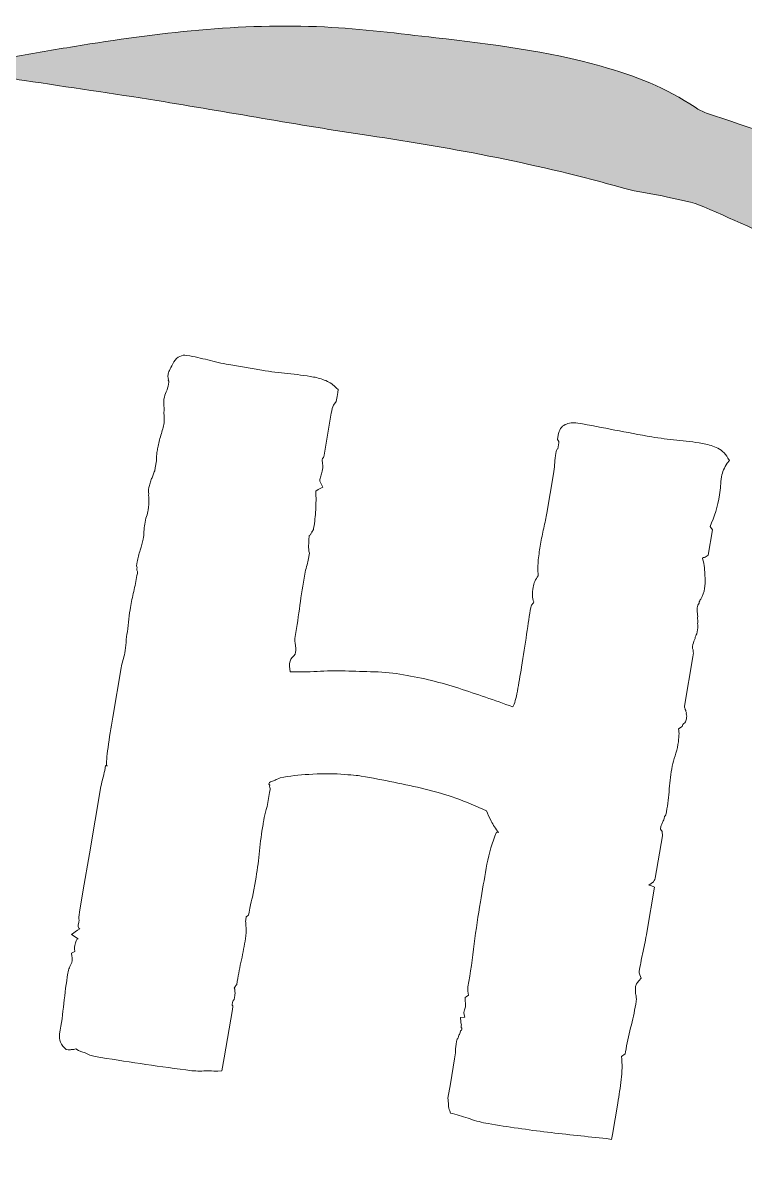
# Model space of a CAD drawing. Header units: inches. Extents: x 177 to 903, y -1039 to -42.
# Drawn here: x 634.6 to 732.1, y -209.1 to -55 of the extents above; entities that cross this region are included whole.
import ezdxf

# ---------------------------------------------------------------- set-up
doc = ezdxf.new("R2010")
doc.units = ezdxf.units.IN
doc.header["$MEASUREMENT"] = 0
doc.layers.add('Layer 1', color=7, linetype='Continuous')

# ---------------------------------------------------------------- blocks, each defined once
blk = doc.blocks.new('block 5')
at = {"layer": 'Layer 1', "true_color": 0x0153a5}
h = blk.add_hatch(color=154, dxfattribs=at)
h.dxf.hatch_style = 2
edge = h.paths.add_edge_path()
edge.add_spline(control_points=[(798.55, -265.5), (798.84, -265.19), (799, -265.09), (799.05, -264.95), (803.17, -253.73), (807.42, -242.56), (811.33, -231.26), (814.69, -221.56), (816.4, -211.43), (818.26, -201.35), (820.17, -191.04), (821.82, -180.63), (825.66, -170.82), (828.54, -163.48), (831.89, -156.33), (835.06, -149.11), (836.99, -144.71), (839.03, -140.37), (840.92, -135.96), (842.96, -131.24), (845.27, -126.69), (848.78, -122.39), (847.78, -122.01), (847, -121.67), (846.19, -121.42), (827.29, -115.41), (808.4, -109.34), (789.47, -103.42), (777.36, -99.63), (765.03, -96.53), (753.3, -91.65), (744.29, -87.9), (735.46, -83.73), (726.52, -79.83), (724.99, -79.17), (723.28, -78.89), (721.63, -78.53), (719.65, -78.08), (717.6, -77.88), (715.66, -77.32), (704.38, -74.08), (692.88, -71.94), (681.29, -70.21), (671.72, -68.78), (662.2, -67.03), (652.65, -65.49), (646.71, -64.52), (640.75, -63.68), (634.8, -62.78), (634.32, -62.71), (633.83, -62.64), (633.35, -62.55), (632.48, -62.39), (631.79, -61.98), (631.73, -61.01), (631.65, -59.89), (632.55, -59.71), (633.35, -59.57), (636.07, -59.08), (638.8, -58.63), (641.53, -58.18), (652.71, -56.34), (663.94, -54.99), (675.29, -55.55), (680.32, -55.8), (685.33, -56.44), (690.34, -57.01), (697.85, -57.88), (705.37, -58.79), (712.68, -60.85), (717.16, -62.12), (721.48, -63.77), (725.36, -66.4), (725.83, -66.72), (726.34, -67), (726.87, -67.17), (738.67, -71.12), (750.41, -75.24), (762.28, -78.93), (776.02, -83.2), (789.9, -87.05), (803.68, -91.16), (824.33, -97.33), (844.84, -103.94), (865.14, -111.2), (866.06, -111.52), (866.99, -111.82), (867.88, -112.23), (870.56, -113.48), (872.24, -115.6), (872.91, -118.45), (873.77, -122.08), (872.52, -124.86), (869.13, -126.57), (864.1, -129.11), (860.09, -132.78), (857.49, -137.7), (850.41, -151.06), (843.01, -164.28), (838.11, -178.68), (837.72, -179.83), (837.36, -181), (836.95, -182.25), (837.34, -182.46), (837.67, -182.72), (838.04, -182.81), (845.79, -184.69), (852.93, -188.03), (859.64, -192.23), (865.84, -196.12), (871.89, -200.25), (877.95, -204.37), (884.61, -208.9), (891.18, -213.56), (898.38, -217.23), (901.17, -218.65), (902.92, -220.68), (902.74, -223.93), (902.54, -227.29), (900.88, -229.75), (897.85, -231.26), (897.64, -231.37), (897.4, -231.44), (897.17, -231.53), (891.1, -233.64), (886.06, -237.31), (881.88, -242.1), (878.62, -245.83), (875.55, -249.75), (872.58, -253.72), (866.37, -262.01), (859.81, -269.98), (851.95, -276.78), (851.04, -277.58), (850.75, -278.39), (850.9, -279.54), (851.54, -284.3), (852.16, -289.06), (852.69, -293.83), (853.15, -297.95), (853.52, -302.08), (853.83, -306.22), (854.24, -311.57), (853.38, -316.75), (851.62, -321.81), (850.35, -325.5), (849.08, -329.19), (847.9, -332.91), (846.65, -336.82), (846.08, -340.83), (846.55, -344.95), (846.93, -348.27), (846, -350.9), (842.73, -352.34), (842.51, -352.43), (842.22, -352.52), (842.11, -352.7), (840.4, -355.29), (837.7, -355.2), (835.11, -355.23), (825.61, -355.32), (816.57, -353.07), (807.77, -349.72), (796.36, -345.37), (785.82, -339.48), (776.23, -331.9), (775.28, -331.15), (774.23, -330.5), (773.19, -329.88), (764.71, -324.87), (756.11, -320.07), (747.79, -314.82), (741.26, -310.7), (734.99, -306.16), (728.78, -301.56), (726.62, -299.95), (724.89, -297.69), (723.17, -295.57), (721.93, -294.04), (721.67, -292.09), (722.32, -290.22), (723.15, -287.86), (723.98, -285.44), (725.21, -283.27), (726.74, -280.6), (728.64, -278.13), (730.44, -275.63), (734.21, -270.42), (738.02, -265.25), (741.81, -260.05), (742.13, -259.6), (742.39, -259.11), (742.78, -258.48), (742.22, -258.24), (741.81, -258.01), (741.38, -257.87), (730.81, -254.54), (720.54, -250.44), (710.52, -245.75), (703.75, -242.57), (696.65, -240.65), (689.39, -239.18), (675.86, -236.44), (662.14, -235.65), (648.39, -235.19), (642.54, -234.99), (636.64, -235.09), (630.89, -233.81), (627.73, -233.11), (624.64, -232.06), (621.55, -231.09), (619.22, -230.36), (616.96, -229.44), (614.63, -228.72), (609.91, -227.28), (605.31, -227.64), (600.86, -229.8), (600.42, -230.01), (599.98, -230.22), (599.53, -230.4), (597.07, -231.39), (594.65, -231.28), (592.61, -229.59), (588.8, -226.44), (584.33, -225.42), (579.61, -225.57), (575.32, -225.7), (571.03, -226.28), (566.75, -226.71), (565.38, -226.85), (564.03, -227.22), (562.65, -227.35), (560.97, -227.5), (559.72, -226.62), (559.29, -225.14), (558.86, -223.62), (559.42, -222.26), (561.08, -221.6), (568.9, -218.53), (576.79, -215.63), (585.36, -215.82), (588.35, -215.89), (591.35, -216.28), (594.32, -216.74), (595.49, -216.91), (596.6, -217.04), (597.63, -216.52), (605.15, -212.71), (612.92, -213.44), (620.43, -215.95), (630.53, -219.32), (640.86, -220.75), (651.38, -220.91), (674.92, -221.27), (697.74, -225.75), (720.27, -232.23), (731.28, -235.39), (742.43, -238.1), (753.49, -241.12), (762.21, -243.5), (770.75, -246.4), (778.92, -250.31), (780.5, -251.06), (781.62, -252.04), (781.98, -253.82), (782.09, -254.33), (782.36, -254.95), (782.76, -255.24), (787.81, -258.94), (792.82, -262.7), (798.55, -265.5)], knot_values=[0, 0, 0, 0, 1, 1, 1, 2, 2, 2, 3, 3, 3, 4, 4, 4, 5, 5, 5, 6, 6, 6, 7, 7, 7, 8, 8, 8, 9, 9, 9, 10, 10, 10, 11, 11, 11, 12, 12, 12, 13, 13, 13, 14, 14, 14, 15, 15, 15, 16, 16, 16, 17, 17, 17, 18, 18, 18, 19, 19, 19, 20, 20, 20, 21, 21, 21, 22, 22, 22, 23, 23, 23, 24, 24, 24, 25, 25, 25, 26, 26, 26, 27, 27, 27, 28, 28, 28, 29, 29, 29, 30, 30, 30, 31, 31, 31, 32, 32, 32, 33, 33, 33, 34, 34, 34, 35, 35, 35, 36, 36, 36, 37, 37, 37, 38, 38, 38, 39, 39, 39, 40, 40, 40, 41, 41, 41, 42, 42, 42, 43, 43, 43, 44, 44, 44, 45, 45, 45, 46, 46, 46, 47, 47, 47, 48, 48, 48, 49, 49, 49, 50, 50, 50, 51, 51, 51, 52, 52, 52, 53, 53, 53, 54, 54, 54, 55, 55, 55, 56, 56, 56, 57, 57, 57, 58, 58, 58, 59, 59, 59, 60, 60, 60, 61, 61, 61, 62, 62, 62, 63, 63, 63, 64, 64, 64, 65, 65, 65, 66, 66, 66, 67, 67, 67, 68, 68, 68, 69, 69, 69, 70, 70, 70, 71, 71, 71, 72, 72, 72, 73, 73, 73, 74, 74, 74, 75, 75, 75, 76, 76, 76, 77, 77, 77, 78, 78, 78, 79, 79, 79, 80, 80, 80, 81, 81, 81, 82, 82, 82, 83, 83, 83, 84, 84, 84, 85, 85, 85, 86, 86, 86, 87, 87, 87, 88, 88, 88, 89, 89, 89, 90, 90, 90, 90], degree=3, periodic=1)
edge = h.paths.add_edge_path()
edge.add_spline(control_points=[(830.13, -341.57), (830.53, -338.54), (830.66, -335.76), (831.3, -333.1), (832.6, -327.73), (834.17, -322.43), (835.63, -317.1), (837.03, -311.98), (838.14, -306.81), (837.75, -301.46), (837.52, -298.39), (836.94, -295.34), (836.61, -292.27), (836.17, -288.15), (835.52, -284.03), (835.49, -279.9), (835.45, -274.69), (837.34, -270.1), (841.91, -267.17), (847.04, -263.89), (850.97, -259.52), (854.26, -254.52), (856.98, -250.37), (859.53, -246.11), (862.21, -241.93), (866.49, -235.22), (871.73, -229.36), (878.07, -224.52), (878.43, -224.24), (878.75, -223.91), (879.2, -223.5), (878.52, -223), (878.01, -222.61), (877.49, -222.24), (873.13, -219.12), (868.67, -216.11), (864.4, -212.85), (855.29, -205.89), (846.27, -198.8), (837.2, -191.77), (836.54, -191.25), (835.84, -190.76), (834.91, -190.08), (834.1, -193.86), (833.28, -197.21), (833.19, -200.86), (835.22, -200.84), (836.46, -201.99), (837.72, -203.18), (840.86, -206.13), (844.13, -208.96), (847.22, -211.96), (850.32, -214.95), (853.27, -218.09), (856.27, -221.18), (856.72, -221.65), (857.14, -222.17), (857.47, -222.72), (858.2, -223.93), (857.98, -225.26), (856.97, -225.99), (855.88, -226.78), (855, -226.35), (854.17, -225.51), (850.94, -222.22), (847.01, -219.92), (843.05, -217.65), (839.74, -215.74), (836.5, -213.71), (833.23, -211.74), (832.78, -211.47), (832.31, -211.23), (831.69, -210.9), (831.44, -212.48), (831.22, -213.82), (831, -215.17), (831.39, -215.4), (831.65, -215.59), (831.93, -215.73), (839.01, -219.49), (844.99, -224.54), (849.78, -230.98), (850.12, -231.44), (850.5, -231.88), (850.74, -232.39), (851.5, -233.95), (850.56, -235.56), (848.83, -235.8), (847.73, -235.95), (847.06, -235.3), (846.27, -234.68), (843.14, -232.22), (840.05, -229.69), (836.76, -227.47), (834.57, -226.01), (832.05, -225.03), (829.39, -223.69), (829.03, -225.21), (828.77, -226.35), (828.58, -227.16), (832.2, -230.2), (835.66, -232.9), (838.86, -235.88), (840.81, -237.7), (842.37, -239.93), (844.04, -242.02), (844.69, -242.84), (844.82, -243.83), (844.14, -244.74), (843.39, -245.75), (842.34, -246.21), (841.14, -245.86), (840.22, -245.6), (839.32, -245.13), (838.51, -244.61), (835.15, -242.47), (831.83, -240.27), (828.48, -238.1), (827.77, -237.64), (827.01, -237.26), (826.13, -236.75), (825.47, -238.85), (824.89, -240.69), (824.34, -242.46), (824.68, -242.77), (824.86, -242.93), (825.04, -243.09), (827.76, -245.53), (830.51, -247.94), (833.2, -250.41), (834.24, -251.36), (834.64, -252.55), (833.99, -253.94), (833.14, -255.78), (831.43, -256.37), (829.52, -255.3), (826.85, -253.79), (824.24, -252.17), (821.44, -250.51), (820.6, -252.72), (819.8, -254.82), (818.91, -257.15), (821.93, -257.27), (823.44, -259.39), (825.08, -261.27), (826.39, -262.75), (826.37, -264.19), (825.17, -265.37), (824.01, -266.51), (822.51, -266.49), (821.06, -265.19), (819.81, -264.09), (818.64, -262.89), (817.23, -261.54), (816.61, -263.31), (816.06, -264.88), (815.52, -266.42), (817.15, -267.78), (818.62, -268.94), (820.01, -270.18), (821.48, -271.5), (821.67, -273.03), (820.65, -274.52), (819.59, -276.07), (817.94, -276.46), (816.18, -275.53), (815.18, -275.01), (814.21, -274.41), (813.15, -273.8), (812.92, -274.31), (812.7, -274.66), (812.59, -275.03), (811.8, -277.94), (811.15, -280.87), (808.41, -282.78), (807.47, -283.44), (807.72, -284.58), (808.68, -285.47), (809.22, -285.97), (809.79, -286.43), (810.35, -286.9), (815.27, -291.05), (819.99, -295.41), (823.99, -300.49), (824.44, -301.06), (824.92, -301.63), (825.26, -302.27), (825.83, -303.34), (825.57, -304.35), (824.69, -305.14), (823.87, -305.88), (822.91, -305.85), (821.98, -305.31), (821.64, -305.11), (821.34, -304.82), (821.03, -304.55), (815.24, -299.5), (808.82, -295.37), (802.18, -291.55), (801.72, -291.28), (801.06, -290.97), (800.64, -291.11), (798.21, -291.93), (795.83, -292.87), (793.14, -293.88), (793.99, -294.65), (794.61, -295.28), (795.28, -295.83), (799.69, -299.43), (804.11, -303.02), (808.53, -306.61), (809.04, -307.02), (809.62, -307.37), (810.01, -307.87), (810.26, -308.18), (810.42, -308.93), (810.24, -309.12), (809.92, -309.46), (809.32, -309.6), (808.81, -309.67), (808.54, -309.71), (808.22, -309.44), (807.93, -309.29), (799.58, -304.91), (790.66, -301.65), (782.82, -296.3), (781.7, -295.54), (780.66, -295.7), (779.51, -296.46), (779.85, -296.75), (780.01, -296.93), (780.21, -297.06), (793.09, -305.39), (804.94, -315.06), (816.59, -324.98), (817.14, -325.45), (817.78, -325.89), (818.17, -326.48), (818.42, -326.86), (818.5, -327.64), (818.27, -327.97), (818.03, -328.32), (817.27, -328.57), (816.84, -328.46), (816.16, -328.3), (815.54, -327.82), (814.92, -327.44), (808.04, -323.25), (801.2, -318.99), (794.28, -314.88), (787.29, -310.72), (780.13, -306.88), (772.48, -304.01), (770.21, -303.16), (768.04, -301.98), (765.91, -300.81), (764.3, -299.93), (762.92, -298.33), (761.23, -297.94), (759.42, -297.51), (757.37, -298.1), (755.43, -298.27), (754.35, -298.37), (753.28, -298.53), (751.65, -298.73), (752.98, -299.61), (753.75, -300.18), (754.58, -300.67), (764.42, -306.41), (774.26, -312.12), (784.1, -317.87), (786.34, -319.18), (788.66, -320.37), (790.18, -322.64), (790.57, -323.21), (791.29, -323.6), (791.93, -323.94), (796.67, -326.45), (801.33, -329.14), (806.19, -331.36), (812.4, -334.2), (818.79, -336.63), (825.09, -339.27), (826.73, -339.95), (828.33, -340.74), (830.13, -341.57)], knot_values=[0, 0, 0, 0, 1, 1, 1, 2, 2, 2, 3, 3, 3, 4, 4, 4, 5, 5, 5, 6, 6, 6, 7, 7, 7, 8, 8, 8, 9, 9, 9, 10, 10, 10, 11, 11, 11, 12, 12, 12, 13, 13, 13, 14, 14, 14, 15, 15, 15, 16, 16, 16, 17, 17, 17, 18, 18, 18, 19, 19, 19, 20, 20, 20, 21, 21, 21, 22, 22, 22, 23, 23, 23, 24, 24, 24, 25, 25, 25, 26, 26, 26, 27, 27, 27, 28, 28, 28, 29, 29, 29, 30, 30, 30, 31, 31, 31, 32, 32, 32, 33, 33, 33, 34, 34, 34, 35, 35, 35, 36, 36, 36, 37, 37, 37, 38, 38, 38, 39, 39, 39, 40, 40, 40, 41, 41, 41, 42, 42, 42, 43, 43, 43, 44, 44, 44, 45, 45, 45, 46, 46, 46, 47, 47, 47, 48, 48, 48, 49, 49, 49, 50, 50, 50, 51, 51, 51, 52, 52, 52, 53, 53, 53, 54, 54, 54, 55, 55, 55, 56, 56, 56, 57, 57, 57, 58, 58, 58, 59, 59, 59, 60, 60, 60, 61, 61, 61, 62, 62, 62, 63, 63, 63, 64, 64, 64, 65, 65, 65, 66, 66, 66, 67, 67, 67, 68, 68, 68, 69, 69, 69, 70, 70, 70, 71, 71, 71, 72, 72, 72, 73, 73, 73, 74, 74, 74, 75, 75, 75, 76, 76, 76, 77, 77, 77, 78, 78, 78, 79, 79, 79, 80, 80, 80, 81, 81, 81, 82, 82, 82, 83, 83, 83, 84, 84, 84, 85, 85, 85, 86, 86, 86, 87, 87, 87, 88, 88, 88, 89, 89, 89, 90, 90, 90, 91, 91, 91, 92, 92, 92, 93, 93, 93, 94, 94, 94, 95, 95, 95, 95], degree=3, periodic=1)
edge = h.paths.add_edge_path()
edge.add_spline(control_points=[(764.14, -263.45), (761.79, -270.38), (757.58, -276.13), (753.43, -282.04), (756.94, -282.54), (757.08, -282.5), (758.95, -280.33), (760.01, -279.1), (761.1, -277.9), (762.07, -276.6), (764.73, -273.05), (767.33, -269.45), (769.93, -265.91), (767.54, -263.69), (767.11, -263.51), (764.14, -263.45)], knot_values=[0, 0, 0, 0, 1, 1, 1, 2, 2, 2, 3, 3, 3, 4, 4, 4, 5, 5, 5, 5], degree=3, periodic=1)
edge = h.paths.add_edge_path()
edge.add_spline(control_points=[(752.74, -261), (751.04, -269.8), (745.24, -276.17), (740.77, -283.38), (742.13, -283.7), (742.92, -283.33), (743.68, -282.37), (745.08, -280.59), (746.52, -278.81), (748.14, -277.24), (752.06, -273.46), (754.82, -268.91), (757.13, -264.05), (757.39, -263.5), (757.53, -262.89), (757.77, -262.17), (756.11, -261.78), (754.62, -261.44), (752.74, -261)], knot_values=[0, 0, 0, 0, 1, 1, 1, 2, 2, 2, 3, 3, 3, 4, 4, 4, 5, 5, 5, 6, 6, 6, 6], degree=3, periodic=1)
edge = h.paths.add_edge_path()
edge.add_spline(control_points=[(774.44, -268.53), (772.22, -273.18), (770.15, -277.53), (767.92, -282.21), (769.17, -282.04), (770.42, -282.24), (771.15, -281.71), (774.57, -279.23), (777.59, -276.31), (779.85, -272.36), (778.06, -271.09), (776.3, -269.84), (774.44, -268.53)], knot_values=[0, 0, 0, 0, 1, 1, 1, 2, 2, 2, 3, 3, 3, 4, 4, 4, 4], degree=3, periodic=1)
edge = h.paths.add_edge_path()
edge.add_spline(control_points=[(782.04, -282.24), (786.25, -282.21), (790.02, -282.27), (794.11, -281.11), (790.63, -279.12), (787.58, -277.39), (784.33, -275.54), (783.56, -277.79), (782.87, -279.82), (782.04, -282.24)], knot_values=[0, 0, 0, 0, 1, 1, 1, 2, 2, 2, 3, 3, 3, 3], degree=3, periodic=1)
at = {"layer": 'Layer 1', "lineweight": 0}
blk.add_open_spline([(798.55, -265.5), (798.84, -265.19), (799, -265.09), (799.05, -264.95), (803.17, -253.73), (807.42, -242.56), (811.33, -231.26), (814.69, -221.56), (816.4, -211.43), (818.26, -201.35), (820.17, -191.04), (821.82, -180.63), (825.66, -170.82), (828.54, -163.48), (831.89, -156.33), (835.06, -149.11), (836.99, -144.71), (839.03, -140.37), (840.92, -135.96), (842.96, -131.24), (845.27, -126.69), (848.78, -122.39), (847.78, -122.01), (847, -121.67), (846.19, -121.42), (827.29, -115.41), (808.4, -109.34), (789.47, -103.42), (777.36, -99.63), (765.03, -96.53), (753.3, -91.65), (744.29, -87.9), (735.46, -83.73), (726.52, -79.83), (724.99, -79.17), (723.28, -78.89), (721.63, -78.53), (719.65, -78.08), (717.6, -77.88), (715.66, -77.32), (704.38, -74.08), (692.88, -71.94), (681.29, -70.21), (671.72, -68.78), (662.2, -67.03), (652.65, -65.49), (646.71, -64.52), (640.75, -63.68), (634.8, -62.78), (634.32, -62.71), (633.83, -62.64), (633.35, -62.55), (632.48, -62.39), (631.79, -61.98), (631.73, -61.01), (631.65, -59.89), (632.55, -59.71), (633.35, -59.57), (636.07, -59.08), (638.8, -58.63), (641.53, -58.18), (652.71, -56.34), (663.94, -54.99), (675.29, -55.55), (680.32, -55.8), (685.33, -56.44), (690.34, -57.01), (697.85, -57.88), (705.37, -58.79), (712.68, -60.85), (717.16, -62.12), (721.48, -63.77), (725.36, -66.4), (725.83, -66.72), (726.34, -67), (726.87, -67.17), (738.67, -71.12), (750.41, -75.24), (762.28, -78.93), (776.02, -83.2), (789.9, -87.05), (803.68, -91.16), (824.33, -97.33), (844.84, -103.94), (865.14, -111.2), (866.06, -111.52), (866.99, -111.82), (867.88, -112.23), (870.56, -113.48), (872.24, -115.6), (872.91, -118.45), (873.77, -122.08), (872.52, -124.86), (869.13, -126.57), (864.1, -129.11), (860.09, -132.78), (857.49, -137.7), (850.41, -151.06), (843.01, -164.28), (838.11, -178.68), (837.72, -179.83), (837.36, -181), (836.95, -182.25), (837.34, -182.46), (837.67, -182.72), (838.04, -182.81), (845.79, -184.69), (852.93, -188.03), (859.64, -192.23), (865.84, -196.12), (871.89, -200.25), (877.95, -204.37), (884.61, -208.9), (891.18, -213.56), (898.38, -217.23), (901.17, -218.65), (902.92, -220.68), (902.74, -223.93), (902.54, -227.29), (900.88, -229.75), (897.85, -231.26), (897.64, -231.37), (897.4, -231.44), (897.17, -231.53), (891.1, -233.64), (886.06, -237.31), (881.88, -242.1), (878.62, -245.83), (875.55, -249.75), (872.58, -253.72), (866.37, -262.01), (859.81, -269.98), (851.95, -276.78), (851.04, -277.58), (850.75, -278.39), (850.9, -279.54), (851.54, -284.3), (852.16, -289.06), (852.69, -293.83), (853.15, -297.95), (853.52, -302.08), (853.83, -306.22), (854.24, -311.57), (853.38, -316.75), (851.62, -321.81), (850.35, -325.5), (849.08, -329.19), (847.9, -332.91), (846.65, -336.82), (846.08, -340.83), (846.55, -344.95), (846.93, -348.27), (846, -350.9), (842.73, -352.34), (842.51, -352.43), (842.22, -352.52), (842.11, -352.7), (840.4, -355.29), (837.7, -355.2), (835.11, -355.23), (825.61, -355.32), (816.57, -353.07), (807.77, -349.72), (796.36, -345.37), (785.82, -339.48), (776.23, -331.9), (775.28, -331.15), (774.23, -330.5), (773.19, -329.88), (764.71, -324.87), (756.11, -320.07), (747.79, -314.82), (741.26, -310.7), (734.99, -306.16), (728.78, -301.56), (726.62, -299.95), (724.89, -297.69), (723.17, -295.57), (721.93, -294.04), (721.67, -292.09), (722.32, -290.22), (723.15, -287.86), (723.98, -285.44), (725.21, -283.27), (726.74, -280.6), (728.64, -278.13), (730.44, -275.63), (734.21, -270.42), (738.02, -265.25), (741.81, -260.05), (742.13, -259.6), (742.39, -259.11), (742.78, -258.48), (742.22, -258.24), (741.81, -258.01), (741.38, -257.87), (730.81, -254.54), (720.54, -250.44), (710.52, -245.75), (703.75, -242.57), (696.65, -240.65), (689.39, -239.18), (675.86, -236.44), (662.14, -235.65), (648.39, -235.19), (642.54, -234.99), (636.64, -235.09), (630.89, -233.81), (627.73, -233.11), (624.64, -232.06), (621.55, -231.09), (619.22, -230.36), (616.96, -229.44), (614.63, -228.72), (609.91, -227.28), (605.31, -227.64), (600.86, -229.8), (600.42, -230.01), (599.98, -230.22), (599.53, -230.4), (597.07, -231.39), (594.65, -231.28), (592.61, -229.59), (588.8, -226.44), (584.33, -225.42), (579.61, -225.57), (575.32, -225.7), (571.03, -226.28), (566.75, -226.71), (565.38, -226.85), (564.03, -227.22), (562.65, -227.35), (560.97, -227.5), (559.72, -226.62), (559.29, -225.14), (558.86, -223.62), (559.42, -222.26), (561.08, -221.6), (568.9, -218.53), (576.79, -215.63), (585.36, -215.82), (588.35, -215.89), (591.35, -216.28), (594.32, -216.74), (595.49, -216.91), (596.6, -217.04), (597.63, -216.52), (605.15, -212.71), (612.92, -213.44), (620.43, -215.95), (630.53, -219.32), (640.86, -220.75), (651.38, -220.91), (674.92, -221.27), (697.74, -225.75), (720.27, -232.23), (731.28, -235.39), (742.43, -238.1), (753.49, -241.12), (762.21, -243.5), (770.75, -246.4), (778.92, -250.31), (780.5, -251.06), (781.62, -252.04), (781.98, -253.82), (782.09, -254.33), (782.36, -254.95), (782.76, -255.24), (787.81, -258.94), (792.82, -262.7), (798.55, -265.5)], degree=3, knots=[0, 0, 0, 0, 1, 1, 1, 2, 2, 2, 3, 3, 3, 4, 4, 4, 5, 5, 5, 6, 6, 6, 7, 7, 7, 8, 8, 8, 9, 9, 9, 10, 10, 10, 11, 11, 11, 12, 12, 12, 13, 13, 13, 14, 14, 14, 15, 15, 15, 16, 16, 16, 17, 17, 17, 18, 18, 18, 19, 19, 19, 20, 20, 20, 21, 21, 21, 22, 22, 22, 23, 23, 23, 24, 24, 24, 25, 25, 25, 26, 26, 26, 27, 27, 27, 28, 28, 28, 29, 29, 29, 30, 30, 30, 31, 31, 31, 32, 32, 32, 33, 33, 33, 34, 34, 34, 35, 35, 35, 36, 36, 36, 37, 37, 37, 38, 38, 38, 39, 39, 39, 40, 40, 40, 41, 41, 41, 42, 42, 42, 43, 43, 43, 44, 44, 44, 45, 45, 45, 46, 46, 46, 47, 47, 47, 48, 48, 48, 49, 49, 49, 50, 50, 50, 51, 51, 51, 52, 52, 52, 53, 53, 53, 54, 54, 54, 55, 55, 55, 56, 56, 56, 57, 57, 57, 58, 58, 58, 59, 59, 59, 60, 60, 60, 61, 61, 61, 62, 62, 62, 63, 63, 63, 64, 64, 64, 65, 65, 65, 66, 66, 66, 67, 67, 67, 68, 68, 68, 69, 69, 69, 70, 70, 70, 71, 71, 71, 72, 72, 72, 73, 73, 73, 74, 74, 74, 75, 75, 75, 76, 76, 76, 77, 77, 77, 78, 78, 78, 79, 79, 79, 80, 80, 80, 81, 81, 81, 82, 82, 82, 83, 83, 83, 84, 84, 84, 85, 85, 85, 86, 86, 86, 87, 87, 87, 88, 88, 88, 89, 89, 89, 90, 90, 90, 90], dxfattribs=at)
blk = doc.blocks.new('block 7')
at = {"layer": 'Layer 1', "lineweight": 0}
blk.add_open_spline([(640.71, -193.67), (640.71, -193.67), (640.44, -193.63), (640.44, -193.63), (639.71, -193.04), (639.41, -192.33), (639.54, -191.52), (639.78, -190.16), (639.96, -188.8), (640.1, -187.42), (640.25, -186.05), (640.43, -184.69), (640.66, -183.33), (640.71, -183.06), (640.77, -182.81), (640.86, -182.59), (640.94, -182.38), (641.05, -182.14), (641.19, -181.88), (641.25, -181.52), (641.25, -181.24), (641.19, -181.05), (641.19, -181.05), (641.13, -180.61), (641.13, -180.61), (641.13, -180.61), (641.58, -180.41), (641.58, -180.41), (641.58, -180.41), (641.6, -180.28), (641.6, -180.28), (641.53, -180.17), (641.52, -179.94), (641.58, -179.58), (641.68, -179.03), (641.82, -178.73), (642.02, -178.67), (642.02, -178.67), (641.14, -178.1), (641.14, -178.1), (641.14, -178.1), (641.93, -177.54), (641.93, -177.54), (641.93, -177.54), (642.25, -177.32), (642.25, -177.32), (642.07, -177.28), (642, -177.13), (642.05, -176.86), (642.05, -176.86), (642.12, -176.45), (642.12, -176.45), (642.12, -176.45), (642.16, -176.18), (642.16, -176.18), (642.1, -175.99), (642.12, -175.62), (642.21, -175.07), (642.21, -175.07), (642.72, -172.09), (642.72, -172.09), (642.72, -172.09), (643.56, -167.2), (643.56, -167.2), (643.56, -167.2), (645.11, -158.11), (645.11, -158.11), (645.19, -157.66), (645.28, -157.28), (645.38, -156.97), (645.48, -156.66), (645.56, -156.33), (645.62, -155.96), (645.62, -155.96), (645.73, -155.28), (645.73, -155.28), (645.73, -155.28), (646.01, -155.33), (646.01, -155.33), (646.01, -155.33), (645.87, -155.31), (645.87, -155.31), (645.84, -154.93), (645.91, -154.11), (646.08, -152.83), (646.25, -151.56), (646.46, -150.19), (646.71, -148.75), (646.71, -148.75), (647.85, -142.1), (647.85, -142.1), (647.91, -141.74), (647.99, -141.4), (648.09, -141.09), (648.19, -140.78), (648.27, -140.45), (648.33, -140.08), (648.41, -139.63), (648.46, -139.15), (648.51, -138.65), (648.54, -138.14), (648.6, -137.67), (648.68, -137.21), (648.77, -136.67), (648.85, -136.1), (648.9, -135.5), (648.96, -134.91), (649.02, -134.38), (649.1, -133.93), (649.23, -133.21), (649.37, -132.49), (649.54, -131.77), (649.71, -131.06), (649.86, -130.34), (649.98, -129.61), (649.98, -129.61), (650.03, -129.34), (650.03, -129.34), (650.06, -129.16), (650.03, -129.02), (649.96, -128.91), (650.01, -128.64), (649.99, -128.45), (649.92, -128.34), (649.92, -128.34), (650.01, -127.8), (650.01, -127.8), (650.1, -127.26), (650.24, -126.72), (650.42, -126.2), (650.61, -125.67), (650.74, -125.18), (650.81, -124.73), (650.88, -124.37), (650.91, -124.02), (650.92, -123.7), (650.93, -123.37), (650.96, -123.03), (651.03, -122.67), (651.09, -122.31), (651.17, -121.97), (651.27, -121.66), (651.37, -121.35), (651.44, -121.06), (651.49, -120.79), (651.58, -120.25), (651.61, -119.79), (651.58, -119.41), (651.61, -119.23), (651.61, -119.09), (651.58, -118.99), (651.55, -118.89), (651.55, -118.76), (651.59, -118.57), (651.53, -118.38), (651.53, -118.1), (651.59, -117.74), (651.62, -117.56), (651.68, -117.36), (651.76, -117.14), (651.84, -116.92), (651.9, -116.72), (651.93, -116.54), (652.05, -116.37), (652.13, -116.2), (652.16, -116.02), (652.19, -115.84), (652.27, -115.66), (652.39, -115.5), (652.39, -115.5), (652.46, -115.09), (652.46, -115.09), (652.46, -115.09), (652.62, -114.14), (652.62, -114.14), (652.61, -113.67), (652.63, -113.3), (652.67, -113.03), (652.72, -112.76), (652.76, -112.54), (652.79, -112.35), (652.88, -111.81), (653.02, -111.25), (653.21, -110.68), (653.4, -110.11), (653.54, -109.55), (653.64, -109.01), (653.67, -108.83), (653.65, -108.36), (653.6, -107.6), (653.66, -107.24), (653.66, -106.96), (653.6, -106.77), (653.63, -106.59), (653.64, -106.42), (653.61, -106.28), (653.59, -106.14), (653.6, -105.98), (653.63, -105.79), (653.69, -105.43), (653.79, -105.1), (653.94, -104.8), (654.08, -104.5), (654.19, -104.17), (654.25, -103.8), (654.25, -103.8), (654.29, -103.53), (654.29, -103.53), (654.31, -103.44), (654.28, -103.34), (654.2, -103.24), (654.24, -103.06), (654.21, -102.91), (654.14, -102.81), (654.14, -102.81), (654.21, -102.4), (654.21, -102.4), (654.27, -102.04), (654.52, -101.5), (654.97, -100.79), (655.42, -100.07), (656.01, -99.78), (656.73, -99.9), (657.72, -100.07), (658.67, -100.28), (659.56, -100.52), (660.44, -100.77), (661.39, -100.97), (662.38, -101.14), (662.38, -101.14), (666.86, -101.91), (666.86, -101.91), (668.04, -102.11), (669.2, -102.26), (670.35, -102.36), (671.49, -102.47), (672.65, -102.62), (673.83, -102.82), (674.37, -102.91), (674.92, -103.08), (675.49, -103.31), (676.06, -103.55), (676.53, -103.89), (676.93, -104.33), (676.93, -104.33), (677.17, -104.51), (677.17, -104.51), (677.17, -104.51), (677.1, -104.92), (677.1, -104.92), (677.1, -104.92), (677.01, -105.46), (677.01, -105.46), (677.01, -105.46), (676.9, -106.14), (676.9, -106.14), (676.9, -106.14), (676.53, -106.63), (676.53, -106.63), (676.39, -106.89), (676.29, -107.24), (676.21, -107.7), (676.21, -107.7), (675.24, -113.39), (675.24, -113.39), (675.19, -113.67), (675.12, -113.79), (675.03, -113.78), (675.03, -113.78), (674.98, -114.05), (674.98, -114.05), (675.07, -114.62), (675.09, -115.05), (675.05, -115.32), (675, -115.59), (674.93, -115.84), (674.85, -116.05), (674.77, -116.27), (674.71, -116.47), (674.68, -116.65), (674.65, -116.83), (674.67, -116.98), (674.75, -117.08), (674.75, -117.08), (675.06, -117.69), (675.06, -117.69), (675.06, -117.69), (674.45, -118.01), (674.45, -118.01), (674.45, -118.01), (674.13, -118.23), (674.13, -118.23), (674.17, -119.08), (674.17, -119.92), (674.12, -120.75), (674.07, -121.58), (673.98, -122.4), (673.84, -123.21), (673.79, -123.48), (673.71, -123.66), (673.61, -123.73), (673.6, -123.82), (673.56, -123.89), (673.51, -123.92), (673.45, -123.96), (673.42, -124.03), (673.4, -124.12), (673.4, -124.12), (673.25, -124.23), (673.25, -124.23), (673.2, -124.5), (673.18, -124.75), (673.19, -124.99), (673.19, -125.22), (673.17, -125.47), (673.13, -125.74), (673.18, -125.94), (673.21, -126.09), (673.19, -126.17), (673.18, -126.27), (673.2, -126.41), (673.26, -126.6), (673.26, -126.6), (673.1, -127.55), (673.1, -127.55), (673.05, -127.83), (672.98, -128.12), (672.88, -128.43), (672.78, -128.74), (672.7, -129.07), (672.64, -129.43), (672.39, -130.88), (672.17, -132.29), (671.98, -133.65), (671.8, -135.01), (671.58, -136.42), (671.33, -137.87), (671.27, -138.23), (671.27, -138.51), (671.33, -138.71), (671.42, -139.28), (671.44, -139.7), (671.39, -139.97), (671.39, -139.97), (671.35, -140.25), (671.35, -140.25), (671.35, -140.25), (671.17, -140.49), (671.17, -140.49), (670.85, -140.72), (670.65, -141.06), (670.57, -141.51), (670.54, -141.69), (670.57, -142.07), (670.66, -142.64), (671.87, -142.66), (673.08, -142.64), (674.3, -142.57), (675.52, -142.5), (676.78, -142.48), (678.08, -142.51), (679.38, -142.55), (680.7, -142.59), (682.04, -142.63), (683.38, -142.67), (684.69, -142.8), (685.96, -143.02), (688.58, -143.47), (691.08, -144.08), (693.46, -144.86), (695.85, -145.64), (698.26, -146.47), (700.72, -147.36), (700.98, -146.94), (701.19, -146.23), (701.36, -145.23), (701.53, -144.24), (701.72, -143.15), (701.92, -141.98), (702.18, -140.44), (702.41, -138.96), (702.6, -137.55), (702.8, -136.14), (702.98, -134.94), (703.15, -133.95), (703.2, -133.67), (703.26, -133.55), (703.36, -133.56), (703.37, -133.47), (703.4, -133.41), (703.46, -133.37), (703.51, -133.33), (703.54, -133.27), (703.56, -133.18), (703.37, -132.68), (703.34, -132.02), (703.48, -131.21), (703.57, -130.67), (703.8, -130.15), (704.16, -129.65), (704.1, -128.89), (704.11, -128.17), (704.18, -127.49), (704.25, -126.8), (704.35, -126.1), (704.48, -125.37), (704.6, -124.65), (704.74, -123.93), (704.91, -123.21), (705.08, -122.5), (705.22, -121.82), (705.33, -121.19), (705.33, -121.19), (706.23, -115.9), (706.23, -115.9), (706.31, -115.44), (706.36, -115.03), (706.37, -114.66), (706.39, -114.3), (706.44, -113.88), (706.51, -113.43), (706.51, -113.43), (706.61, -112.89), (706.61, -112.89), (706.64, -112.71), (706.71, -112.58), (706.81, -112.5), (706.81, -112.5), (706.86, -112.23), (706.86, -112.23), (706.86, -112.23), (706.91, -111.96), (706.91, -111.96), (706.91, -111.96), (706.95, -111.69), (706.95, -111.69), (706.97, -111.6), (706.94, -111.5), (706.86, -111.39), (706.86, -111.39), (706.75, -111.24), (706.75, -111.24), (706.75, -111.24), (706.84, -110.69), (706.84, -110.69), (706.97, -109.97), (707.28, -109.49), (707.79, -109.25), (708.29, -109.01), (708.86, -108.94), (709.5, -109.05), (711.22, -109.34), (712.89, -109.65), (714.51, -109.98), (716.13, -110.3), (717.8, -110.61), (719.52, -110.9), (720.6, -111.09), (721.72, -111.23), (722.87, -111.34), (724.01, -111.44), (725.17, -111.59), (726.35, -111.79), (726.98, -111.9), (727.6, -112.07), (728.21, -112.32), (728.82, -112.56), (729.35, -113.05), (729.78, -113.77), (729.78, -113.77), (730.01, -114.09), (730.01, -114.09), (730.01, -114.09), (729.67, -114.45), (729.67, -114.45), (729.29, -115.04), (729.04, -115.65), (728.93, -116.28), (728.86, -116.74), (728.81, -117.15), (728.79, -117.52), (728.77, -117.89), (728.73, -118.3), (728.65, -118.75), (728.39, -120.29), (727.96, -121.7), (727.37, -123), (727.37, -123), (727.48, -123.16), (727.48, -123.16), (727.48, -123.16), (727.7, -123.47), (727.7, -123.47), (727.7, -123.47), (727.12, -126.87), (727.12, -126.87), (727.12, -126.87), (726.97, -126.98), (726.97, -126.98), (726.75, -127.13), (726.62, -127.2), (726.58, -127.19), (726.53, -127.19), (726.46, -127.22), (726.35, -127.29), (726.53, -127.88), (726.64, -128.62), (726.67, -129.51), (726.71, -130.41), (726.69, -131.03), (726.63, -131.39), (726.55, -131.85), (726.38, -132.33), (726.11, -132.84), (726, -132.91), (725.92, -133.09), (725.88, -133.36), (725.88, -133.36), (725.7, -133.61), (725.7, -133.61), (725.65, -133.88), (725.63, -134.13), (725.64, -134.36), (725.64, -134.6), (725.67, -134.86), (725.71, -135.15), (725.68, -135.33), (725.67, -135.49), (725.7, -135.63), (725.72, -135.78), (725.72, -135.94), (725.69, -136.12), (725.74, -136.32), (725.74, -136.6), (725.68, -136.96), (725.68, -136.96), (725.59, -137.5), (725.59, -137.5), (725.47, -137.67), (725.38, -137.88), (725.34, -138.15), (725.22, -138.32), (725.12, -138.59), (725.06, -138.95), (725.06, -138.95), (725.02, -139.22), (725.02, -139.22), (724.98, -139.4), (725.01, -139.54), (725.08, -139.65), (725.05, -139.83), (725.07, -139.97), (725.15, -140.08), (725.15, -140.08), (725.06, -140.62), (725.06, -140.62), (725.06, -140.62), (723.92, -147.27), (723.92, -147.27), (723.92, -147.27), (723.9, -147.41), (723.9, -147.41), (723.97, -147.51), (724.01, -147.59), (724, -147.63), (723.99, -147.68), (724.02, -147.75), (724.1, -147.86), (724.08, -147.95), (724.09, -148.02), (724.13, -148.07), (724.17, -148.13), (724.18, -148.2), (724.16, -148.29), (724.22, -148.49), (724.23, -148.72), (724.18, -148.99), (724.15, -149.17), (724.08, -149.35), (723.96, -149.51), (723.74, -149.66), (723.62, -149.83), (723.59, -150.01), (723.59, -150.01), (723.11, -150.35), (723.11, -150.35), (723.22, -150.83), (723.19, -151.52), (723.04, -152.43), (722.95, -152.97), (722.81, -153.48), (722.64, -153.96), (722.46, -154.45), (722.34, -154.91), (722.26, -155.37), (722.09, -156.36), (721.96, -157.39), (721.87, -158.44), (721.78, -159.5), (721.66, -160.52), (721.49, -161.52), (721.42, -161.88), (721.34, -162.1), (721.23, -162.17), (721.17, -162.54), (721.09, -162.76), (720.98, -162.83), (720.95, -163.01), (720.9, -163.17), (720.83, -163.29), (720.76, -163.42), (720.71, -163.58), (720.69, -163.76), (720.69, -163.76), (720.66, -163.89), (720.66, -163.89), (720.66, -163.89), (720.89, -164.21), (720.89, -164.21), (720.87, -164.3), (720.88, -164.37), (720.92, -164.43), (720.96, -164.48), (720.96, -164.6), (720.93, -164.78), (720.93, -164.78), (719.96, -170.48), (719.96, -170.48), (719.92, -170.66), (719.88, -170.77), (719.83, -170.8), (719.77, -170.84), (719.74, -170.91), (719.73, -171), (719.73, -171), (719.41, -171.22), (719.41, -171.22), (719.41, -171.22), (719.09, -171.45), (719.09, -171.45), (719.09, -171.45), (719.36, -171.49), (719.36, -171.49), (719.36, -171.49), (719.88, -171.72), (719.88, -171.72), (719.88, -171.72), (718.84, -177.83), (718.84, -177.83), (718.68, -178.73), (718.51, -179.59), (718.33, -180.39), (718.15, -181.2), (717.98, -182.01), (717.85, -182.82), (717.78, -183.19), (717.79, -183.42), (717.87, -183.53), (717.87, -183.53), (718.07, -183.98), (718.07, -183.98), (718.07, -183.98), (717.73, -184.34), (717.73, -184.34), (717.48, -184.67), (717.35, -184.88), (717.34, -184.97), (717.31, -185.16), (717.3, -185.34), (717.31, -185.53), (717.33, -185.72), (717.32, -185.9), (717.29, -186.08), (717.36, -186.19), (717.39, -186.29), (717.38, -186.38), (717.36, -186.47), (717.38, -186.61), (717.44, -186.81), (717.44, -186.81), (717.33, -187.49), (717.33, -187.49), (717.14, -188.57), (716.91, -189.65), (716.64, -190.72), (716.36, -191.79), (716.13, -192.87), (715.95, -193.95), (715.95, -193.95), (715.9, -194.23), (715.9, -194.23), (715.9, -194.23), (715.42, -194.56), (715.42, -194.56), (715.52, -195.61), (715.51, -196.65), (715.38, -197.7), (715.24, -198.75), (715.08, -199.81), (714.9, -200.9), (714.9, -200.9), (714.18, -205.1), (714.18, -205.1), (714.18, -205.1), (714.06, -205.78), (714.06, -205.78), (714.06, -205.78), (713.39, -205.67), (713.39, -205.67), (710.73, -205.4), (708.08, -205.11), (705.43, -204.8), (702.79, -204.48), (700.11, -204.1), (697.39, -203.63), (696.58, -203.49), (695.78, -203.29), (694.98, -203.01), (694.19, -202.74), (693.4, -202.49), (692.6, -202.26), (692.6, -202.26), (692.33, -202.21), (692.33, -202.21), (692.33, -202.21), (692.24, -201.92), (692.24, -201.92), (692.09, -201.7), (692.02, -201.44), (692.03, -201.11), (692.03, -200.79), (692.02, -200.48), (691.97, -200.19), (691.97, -200.19), (692.3, -198.29), (692.3, -198.29), (692.3, -198.29), (692.88, -194.9), (692.88, -194.9), (692.94, -194.54), (692.98, -194.17), (693, -193.8), (693.01, -193.44), (693.06, -193.03), (693.14, -192.57), (693.18, -192.3), (693.26, -192.13), (693.36, -192.05), (693.41, -191.78), (693.49, -191.61), (693.59, -191.53), (693.59, -191.53), (693.66, -191.13), (693.66, -191.13), (693.77, -191.05), (693.83, -190.97), (693.84, -190.88), (693.84, -190.88), (693.87, -190.74), (693.87, -190.74), (693.78, -190.73), (693.75, -190.63), (693.78, -190.45), (693.79, -190.36), (693.79, -190.26), (693.76, -190.16), (693.72, -190.07), (693.72, -189.97), (693.73, -189.88), (693.73, -189.88), (693.69, -189.31), (693.69, -189.31), (693.69, -189.31), (694.26, -189.27), (694.26, -189.27), (694.05, -188.86), (694.08, -188.4), (694.35, -187.89), (694.35, -187.89), (694.29, -186.62), (694.29, -186.62), (694.29, -186.62), (694.45, -186.51), (694.45, -186.51), (694.45, -186.51), (694.77, -186.29), (694.77, -186.29), (694.63, -185.98), (694.61, -185.61), (694.68, -185.15), (695.01, -183.25), (695.29, -181.33), (695.53, -179.36), (695.77, -177.4), (696.05, -175.52), (696.36, -173.71), (696.62, -172.17), (696.88, -170.65), (697.14, -169.16), (697.39, -167.67), (697.78, -166.22), (698.3, -164.82), (698.3, -164.82), (698.52, -164.3), (698.52, -164.3), (698.52, -164.3), (698.8, -164.35), (698.8, -164.35), (698.42, -163.82), (698.09, -163.3), (697.81, -162.78), (697.52, -162.27), (697.32, -161.82), (697.2, -161.42), (694.44, -160.11), (691.68, -159.13), (688.91, -158.47), (686.13, -157.81), (683.25, -157.22), (680.27, -156.71), (679.81, -156.64), (678.9, -156.55), (677.52, -156.45), (676.14, -156.36), (674.69, -156.37), (673.18, -156.48), (671.87, -156.54), (670.59, -156.69), (669.33, -156.94), (669.03, -157.08), (668.8, -157.18), (668.65, -157.24), (668.5, -157.31), (668.33, -157.38), (668.13, -157.43), (667.93, -157.49), (667.82, -157.61), (667.79, -157.79), (667.79, -157.79), (667.9, -157.95), (667.9, -157.95), (667.89, -158.04), (667.89, -158.14), (667.92, -158.24), (667.95, -158.34), (667.96, -158.43), (667.95, -158.52), (667.95, -158.52), (667.88, -158.93), (667.88, -158.93), (667.88, -158.93), (667.79, -159.47), (667.79, -159.47), (667.79, -159.47), (667.55, -160.83), (667.55, -160.83), (667.37, -161.35), (667.24, -161.84), (667.16, -162.3), (667.08, -162.75), (667.03, -163.07), (667, -163.25), (666.8, -164.42), (666.64, -165.61), (666.53, -166.8), (666.42, -167.99), (666.27, -169.17), (666.07, -170.35), (666.07, -170.35), (665.6, -173.06), (665.6, -173.06), (665.45, -173.41), (665.32, -173.9), (665.21, -174.53), (665.21, -174.53), (665.12, -175.08), (665.12, -175.08), (665.12, -175.08), (665.05, -175.48), (665.05, -175.48), (665.05, -175.48), (664.89, -175.6), (664.89, -175.6), (664.89, -175.6), (664.73, -175.71), (664.73, -175.71), (664.73, -175.71), (664.66, -176.12), (664.66, -176.12), (664.63, -176.3), (664.63, -176.41), (664.67, -176.47), (664.71, -176.52), (664.71, -176.64), (664.68, -176.82), (664.74, -177.57), (664.73, -178.18), (664.65, -178.63), (664.48, -179.62), (664.29, -180.59), (664.09, -181.53), (663.88, -182.48), (663.69, -183.44), (663.52, -184.44), (663.52, -184.44), (663.45, -184.85), (663.45, -184.85), (663.34, -184.92), (663.28, -185.01), (663.27, -185.1), (663.25, -185.19), (663.19, -185.27), (663.09, -185.34), (663.09, -185.34), (663.2, -185.5), (663.2, -185.5), (663.18, -185.59), (663.19, -185.71), (663.21, -185.85), (663.23, -186), (663.23, -186.16), (663.2, -186.34), (663.2, -186.34), (663.1, -186.88), (663.1, -186.88), (663, -186.96), (662.93, -187.09), (662.9, -187.27), (662.9, -187.27), (662.85, -187.54), (662.85, -187.54), (662.83, -187.63), (662.85, -187.68), (662.89, -187.68), (662.94, -187.69), (662.95, -187.74), (662.94, -187.83), (662.94, -187.83), (662.87, -188.24), (662.87, -188.24), (662.87, -188.24), (661.76, -194.75), (661.76, -194.75), (661.76, -194.75), (661.46, -196.52), (661.46, -196.52), (661.46, -196.52), (660.89, -196.56), (660.89, -196.56), (660.15, -196.53), (659.43, -196.52), (658.73, -196.54), (658.03, -196.56), (657.31, -196.51), (656.59, -196.38), (654.49, -196.12), (652.44, -195.84), (650.45, -195.54), (648.45, -195.25), (646.41, -194.92), (644.33, -194.57), (643.88, -194.49), (643.4, -194.32), (642.88, -194.04), (642.61, -194), (642.22, -193.84), (641.71, -193.56), (641.51, -193.62), (641.37, -193.64), (641.28, -193.63), (641.19, -193.61), (641.04, -193.64), (640.85, -193.7), (640.85, -193.7), (640.71, -193.67), (640.71, -193.67)], degree=3, knots=[0, 0, 0, 0, 1, 1, 1, 2, 2, 2, 3, 3, 3, 4, 4, 4, 5, 5, 5, 6, 6, 6, 7, 7, 7, 8, 8, 8, 9, 9, 9, 10, 10, 10, 11, 11, 11, 12, 12, 12, 13, 13, 13, 14, 14, 14, 15, 15, 15, 16, 16, 16, 17, 17, 17, 18, 18, 18, 19, 19, 19, 20, 20, 20, 21, 21, 21, 22, 22, 22, 23, 23, 23, 24, 24, 24, 25, 25, 25, 26, 26, 26, 27, 27, 27, 28, 28, 28, 29, 29, 29, 30, 30, 30, 31, 31, 31, 32, 32, 32, 33, 33, 33, 34, 34, 34, 35, 35, 35, 36, 36, 36, 37, 37, 37, 38, 38, 38, 39, 39, 39, 40, 40, 40, 41, 41, 41, 42, 42, 42, 43, 43, 43, 44, 44, 44, 45, 45, 45, 46, 46, 46, 47, 47, 47, 48, 48, 48, 49, 49, 49, 50, 50, 50, 51, 51, 51, 52, 52, 52, 53, 53, 53, 54, 54, 54, 55, 55, 55, 56, 56, 56, 57, 57, 57, 58, 58, 58, 59, 59, 59, 60, 60, 60, 61, 61, 61, 62, 62, 62, 63, 63, 63, 64, 64, 64, 65, 65, 65, 66, 66, 66, 67, 67, 67, 68, 68, 68, 69, 69, 69, 70, 70, 70, 71, 71, 71, 72, 72, 72, 73, 73, 73, 74, 74, 74, 75, 75, 75, 76, 76, 76, 77, 77, 77, 78, 78, 78, 79, 79, 79, 80, 80, 80, 81, 81, 81, 82, 82, 82, 83, 83, 83, 84, 84, 84, 85, 85, 85, 86, 86, 86, 87, 87, 87, 88, 88, 88, 89, 89, 89, 90, 90, 90, 91, 91, 91, 92, 92, 92, 93, 93, 93, 94, 94, 94, 95, 95, 95, 96, 96, 96, 97, 97, 97, 98, 98, 98, 99, 99, 99, 100, 100, 100, 101, 101, 101, 102, 102, 102, 103, 103, 103, 104, 104, 104, 105, 105, 105, 106, 106, 106, 107, 107, 107, 108, 108, 108, 109, 109, 109, 110, 110, 110, 111, 111, 111, 112, 112, 112, 113, 113, 113, 114, 114, 114, 115, 115, 115, 116, 116, 116, 117, 117, 117, 118, 118, 118, 119, 119, 119, 120, 120, 120, 121, 121, 121, 122, 122, 122, 123, 123, 123, 124, 124, 124, 125, 125, 125, 126, 126, 126, 127, 127, 127, 128, 128, 128, 129, 129, 129, 130, 130, 130, 131, 131, 131, 132, 132, 132, 133, 133, 133, 134, 134, 134, 135, 135, 135, 136, 136, 136, 137, 137, 137, 138, 138, 138, 139, 139, 139, 140, 140, 140, 141, 141, 141, 142, 142, 142, 143, 143, 143, 144, 144, 144, 145, 145, 145, 146, 146, 146, 147, 147, 147, 148, 148, 148, 149, 149, 149, 150, 150, 150, 151, 151, 151, 152, 152, 152, 153, 153, 153, 154, 154, 154, 155, 155, 155, 156, 156, 156, 157, 157, 157, 158, 158, 158, 159, 159, 159, 160, 160, 160, 161, 161, 161, 162, 162, 162, 163, 163, 163, 164, 164, 164, 165, 165, 165, 166, 166, 166, 167, 167, 167, 168, 168, 168, 169, 169, 169, 170, 170, 170, 171, 171, 171, 172, 172, 172, 173, 173, 173, 174, 174, 174, 175, 175, 175, 176, 176, 176, 177, 177, 177, 178, 178, 178, 179, 179, 179, 180, 180, 180, 181, 181, 181, 182, 182, 182, 183, 183, 183, 184, 184, 184, 185, 185, 185, 186, 186, 186, 187, 187, 187, 188, 188, 188, 189, 189, 189, 190, 190, 190, 191, 191, 191, 192, 192, 192, 193, 193, 193, 194, 194, 194, 195, 195, 195, 196, 196, 196, 197, 197, 197, 198, 198, 198, 199, 199, 199, 200, 200, 200, 201, 201, 201, 202, 202, 202, 203, 203, 203, 204, 204, 204, 205, 205, 205, 206, 206, 206, 207, 207, 207, 208, 208, 208, 209, 209, 209, 210, 210, 210, 211, 211, 211, 212, 212, 212, 213, 213, 213, 214, 214, 214, 215, 215, 215, 216, 216, 216, 217, 217, 217, 218, 218, 218, 219, 219, 219, 220, 220, 220, 221, 221, 221, 222, 222, 222, 223, 223, 223, 224, 224, 224, 225, 225, 225, 226, 226, 226, 227, 227, 227, 228, 228, 228, 229, 229, 229, 230, 230, 230, 231, 231, 231, 232, 232, 232, 233, 233, 233, 234, 234, 234, 235, 235, 235, 236, 236, 236, 237, 237, 237, 238, 238, 238, 239, 239, 239, 240, 240, 240, 241, 241, 241, 242, 242, 242, 243, 243, 243, 244, 244, 244, 245, 245, 245, 246, 246, 246, 247, 247, 247, 248, 248, 248, 249, 249, 249, 250, 250, 250, 251, 251, 251, 252, 252, 252, 253, 253, 253, 254, 254, 254, 255, 255, 255, 256, 256, 256, 257, 257, 257, 258, 258, 258, 259, 259, 259, 260, 260, 260, 261, 261, 261, 262, 262, 262, 263, 263, 263, 264, 264, 264, 265, 265, 265, 266, 266, 266, 267, 267, 267, 268, 268, 268, 269, 269, 269, 270, 270, 270, 271, 271, 271, 272, 272, 272, 273, 273, 273, 274, 274, 274, 275, 275, 275, 276, 276, 276, 277, 277, 277, 278, 278, 278, 279, 279, 279, 280, 280, 280, 281, 281, 281, 282, 282, 282, 283, 283, 283, 284, 284, 284, 285, 285, 285, 286, 286, 286, 287, 287, 287, 288, 288, 288, 289, 289, 289, 290, 290, 290, 291, 291, 291, 292, 292, 292, 293, 293, 293, 294, 294, 294, 295, 295, 295, 296, 296, 296, 297, 297, 297, 298, 298, 298, 299, 299, 299, 300, 300, 300, 301, 301, 301, 302, 302, 302, 303, 303, 303, 304, 304, 304, 305, 305, 305, 306, 306, 306, 307, 307, 307, 308, 308, 308, 309, 309, 309, 310, 310, 310, 311, 311, 311, 312, 312, 312, 313, 313, 313, 314, 314, 314, 315, 315, 315, 316, 316, 316, 317, 317, 317, 318, 318, 318, 319, 319, 319, 320, 320, 320, 321, 321, 321, 322, 322, 322, 323, 323, 323, 324, 324, 324, 325, 325, 325, 325], dxfattribs=at)
blk = doc.blocks.new('block 2')
at = {"layer": 'Layer 1'}
for name in ['block 5', 'block 7']:
    blk.add_blockref(name, (0, 0), dxfattribs=at)

msp = doc.modelspace()

# ---------------------------------------------------------------- block references
at = {"layer": 'Layer 1'}
msp.add_blockref('block 2', (0, 0), dxfattribs=at)

doc.saveas('drawing.dxf')
